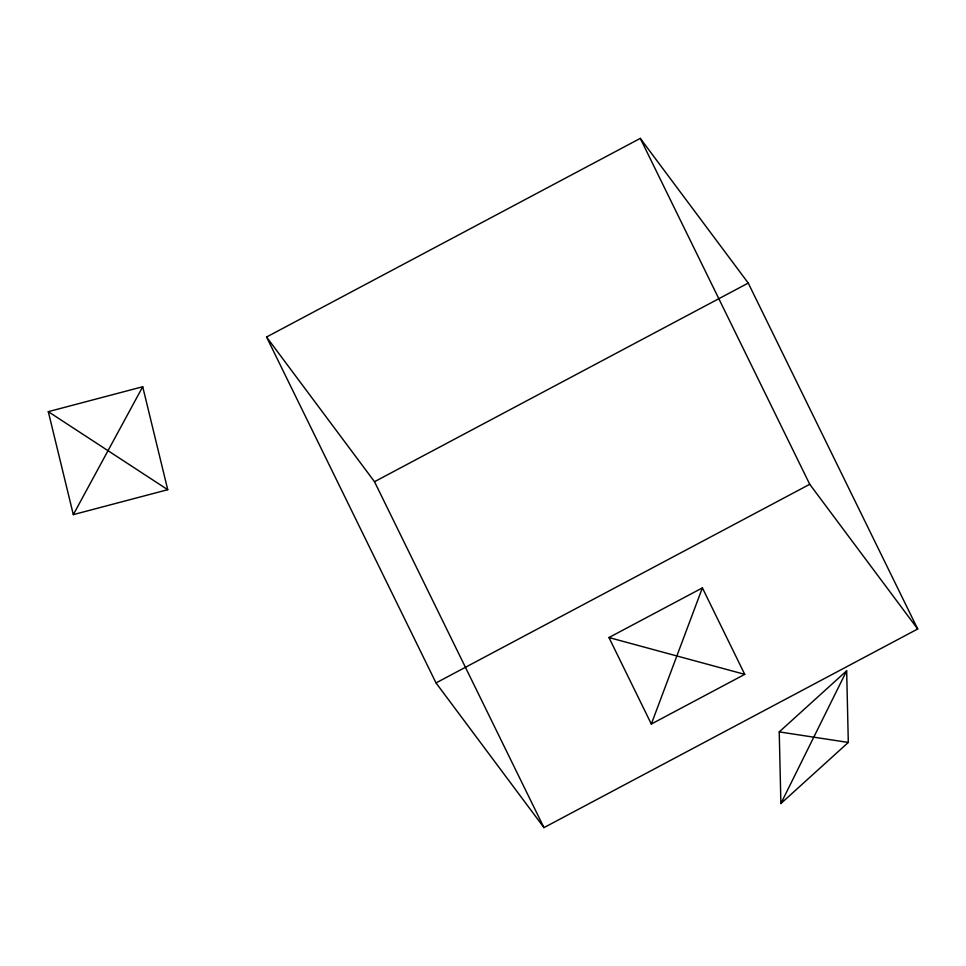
<?xml version="1.0" encoding="UTF-8"?>
<svg xmlns="http://www.w3.org/2000/svg" width="966" height="966" viewBox="0 0 966 966"><rect width="100%" height="100%" fill="white"/><g stroke="black" fill="none" stroke-linecap="round" stroke-linejoin="round"><path stroke-width="1.45" d="M651.326 724.029L702.391 587.883L744.75 674.365L651.326 724.029L608.954 637.548L702.391 587.883M780.89 803.543L846.663 670.802L848.305 742.443L780.89 803.543L779.236 731.902L846.663 670.802M73.319 514.624L142.714 386.738L48.3 411.661L73.319 514.624L167.734 489.702L142.714 386.738M266.556 337.013L640.289 138.38L748.239 283.074L917.7 628.987L543.967 827.62L436.016 682.926L266.556 337.013L374.506 481.708L543.967 827.62M374.506 481.708L748.239 283.074M436.016 682.926L809.737 484.292L917.7 628.987M779.236 731.902L848.305 742.443M608.954 637.548L744.75 674.365M48.3 411.661L167.734 489.702M640.289 138.38L809.737 484.292"/></g></svg>
